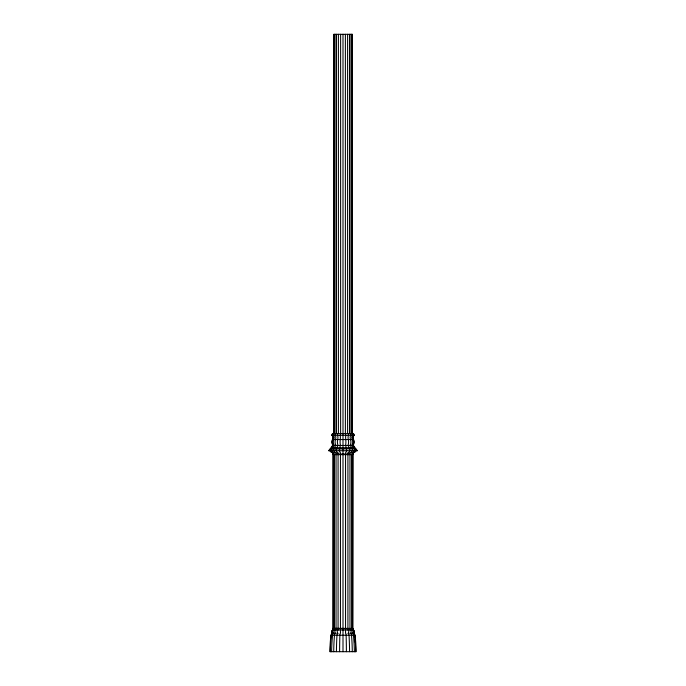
<?xml version="1.0" encoding="UTF-8"?>
<svg xmlns="http://www.w3.org/2000/svg" width="686" height="686" viewBox="0 0 686 686"><rect width="100%" height="100%" fill="white"/><g stroke="black" fill="none" stroke-linecap="round" stroke-linejoin="round"><path stroke-width="1.03" d="M332.882 633.315A2.127 2.127 0 0 0 331.158 634.481L330.815 636.359A161.87 161.87 0 0 0 329.863 651.7L356.137 651.7A161.87 161.87 0 0 0 355.185 636.359L354.842 634.481A2.127 2.127 0 0 0 353.119 633.315M330.249 448.781L355.494 448.481L357.449 450.719L328.551 450.719L330.249 448.781L355.76 448.747M333.164 452.777L333.164 628.796L333.027 628.325L353.119 628.513L352.578 628.719L352.836 452.777M353.101 628.573L332.882 628.513M339.261 450.719L339.939 447.735A3.087 0.797 -90 0 1 340.453 445.463A5.179 1.338 -90 0 1 340.11 442.016L340.119 441.39A5.179 1.338 -90 0 1 340.265 439.597L340.393 437.334A3.259 0.84 -90 0 0 340.299 436.245L340.453 433.638M352.853 433.638A1.312 1.312 0 0 1 354.165 434.95L353.444 436.245A3.259 3.259 0 0 0 353.076 437.334L353.564 439.597A5.179 5.179 0 0 1 354.13 441.39L354.165 442.016A5.179 5.179 0 0 1 352.853 445.463A3.087 3.087 0 0 1 354.842 447.735A1.012 1.012 0 0 0 355.494 448.481M335.771 450.719L336.749 448.481A1.012 0.506 -90 0 0 337.083 447.735A3.087 1.544 -90 0 1 338.078 445.463A5.179 2.59 -90 0 1 337.418 442.016L337.435 441.39A5.179 2.59 -90 0 1 337.718 439.597L337.966 437.334A3.259 1.629 -90 0 0 337.778 436.245L337.418 434.95A1.312 0.66 -90 0 1 338.078 433.638M330.506 448.481A1.012 1.012 0 0 0 331.158 447.735A3.087 3.087 0 0 1 333.147 445.463A5.179 5.179 0 0 1 331.835 442.016L331.87 441.39A5.179 5.179 0 0 1 332.436 439.597L332.924 437.334A3.259 3.259 0 0 0 332.556 436.245L331.835 434.95A1.312 1.312 0 0 1 333.147 433.638M332.779 450.719L334.168 448.481A1.012 0.712 -90 0 0 334.631 447.735A3.087 2.178 -90 0 1 336.037 445.463A5.179 3.662 -90 0 1 335.102 442.016L335.128 441.39A5.179 3.662 -90 0 1 335.531 439.597L335.874 437.334A3.259 2.307 -90 0 0 335.617 436.245L335.102 434.95A1.312 0.926 -90 0 1 336.037 433.638M330.489 450.719L332.178 448.481A1.012 0.875 -90 0 0 332.744 447.735A3.087 2.675 -90 0 1 334.468 445.463A5.179 4.485 -90 0 1 333.327 442.016L333.362 441.39A5.179 4.485 -90 0 1 333.85 439.597L334.279 437.334A3.259 2.821 -90 0 0 333.953 436.245L333.327 434.95A1.312 1.14 -90 0 1 334.468 433.638M329.04 450.719L330.926 448.481A1.012 0.978 -90 0 0 331.561 447.735A3.087 2.976 -90 0 1 333.482 445.463A5.179 5.008 -90 0 1 332.213 442.016L332.256 441.39A5.179 5.008 -90 0 1 332.796 439.597L333.267 437.334A3.259 3.147 -90 0 0 332.916 436.245L332.213 434.95A1.312 1.269 -90 0 1 333.482 433.638M353.033 628.676L332.924 628.633M333.062 454.012L333.147 454.655L352.853 454.655L353.016 454.046M335.917 452.709L336.037 454.003L349.963 454.003L350.083 452.709M332.976 452.709L332.487 453.343L332.976 453.978M353.024 453.978L353.513 453.343L353.024 452.709M353.024 630.005C353.753 628.427 353.136 628.942 352.518 630.022L333.482 630.022C332.864 628.933 332.247 628.419 332.976 630.005M336.037 454.003L336.037 628.316L335.565 629.371L336.037 630.022A1.638 1.158 -90 0 0 334.871 631.669A1.638 1.158 -90 0 0 336.037 633.307M352.853 628.316L352.853 454.655M331.835 435.318L354.165 435.318M332.461 439.555L353.539 439.555M333.147 445.463L352.853 445.463M331.158 447.735L354.842 447.735M332.899 628.453L353.101 628.453M330.944 635.253L355.056 635.253M333.087 628.307L333.147 454.655M349.963 454.003L349.963 628.316L350.435 629.371L349.963 630.022A1.638 1.158 -90 0 1 351.129 631.669A1.638 1.158 -90 0 1 349.963 633.307M345.547 433.638L345.701 436.245A3.259 0.84 -90 0 0 345.607 437.334L345.735 439.597A5.179 1.338 -90 0 1 345.881 441.39L345.89 442.016A5.179 1.338 -90 0 1 345.547 445.463A3.087 0.797 -90 0 1 346.061 447.735L346.739 450.719M356.96 450.719L355.134 448.49A1.012 0.978 -90 0 1 354.439 447.735A3.087 2.976 -90 0 0 352.518 445.463A5.179 5.008 -90 0 0 353.787 442.016L353.744 441.39A5.179 5.008 -90 0 0 353.204 439.597L352.733 437.334A3.259 3.147 -90 0 1 353.084 436.245L353.787 434.95A1.312 1.269 -90 0 0 352.518 433.638M355.511 450.719L353.822 448.481A1.012 0.875 -90 0 1 353.256 447.735A3.087 2.675 -90 0 0 351.532 445.463A5.179 4.485 -90 0 0 352.673 442.016L352.638 441.39A5.179 4.485 -90 0 0 352.15 439.597L351.721 437.334A3.259 2.821 -90 0 1 352.047 436.245L352.673 434.95A1.312 1.14 -90 0 0 351.532 433.638M353.221 450.719L351.832 448.481A1.012 0.712 -90 0 1 351.369 447.735A3.087 2.178 -90 0 0 349.963 445.463A5.179 3.662 -90 0 0 350.898 442.016L350.872 441.39A5.179 3.662 -90 0 0 350.469 439.597L350.126 437.334A3.259 2.307 -90 0 1 350.383 436.245L350.898 434.95A1.312 0.926 -90 0 0 349.963 433.638M350.229 450.719L349.251 448.481A1.012 0.506 -90 0 1 348.917 447.735A3.087 1.544 -90 0 0 347.922 445.463A5.179 2.59 -90 0 0 348.582 442.016L348.565 441.39A5.179 2.59 -90 0 0 348.282 439.597L348.034 437.334A3.259 1.629 -90 0 1 348.222 436.245L348.582 434.95A1.312 0.66 -90 0 0 347.922 433.638M351.884 34.3L351.884 433.638M350.966 34.3L350.966 433.638M349.5 34.3L349.5 433.638M347.596 34.3L347.596 433.638M345.384 34.3L345.384 433.638M343 34.3L343 651.7M340.616 34.3L340.616 433.638M338.404 34.3L338.404 433.638M336.5 34.3L336.5 433.638M335.034 34.3L335.034 433.638M334.116 34.3L334.116 433.638M355.691 651.7A161.87 156.357 90 0 0 354.773 636.359L354.439 634.481A2.127 2.058 -90 0 0 352.776 633.315M352.853 630.022A1.638 1.638 0 0 1 354.49 631.669A1.638 1.638 0 0 1 352.853 633.307M352.518 630.022A1.638 1.586 -90 0 1 354.105 631.669A1.638 1.586 -90 0 1 352.518 633.307M356.137 450.719A3.756 3.756 0 0 1 352.853 452.683A3.756 3.627 -90 0 0 355.691 450.719M354.379 651.7A161.87 140.184 90 0 0 353.556 636.359L353.256 634.481A2.127 1.844 -90 0 0 351.764 633.315M351.532 633.307A1.638 1.423 -90 0 0 352.956 631.669A1.638 1.423 -90 0 0 351.532 630.022L352.098 629.371L351.584 628.719L351.532 454.655L352.098 453.343L351.532 452.683A3.756 3.25 -90 0 0 354.379 450.719M352.287 651.7A161.87 114.459 90 0 0 351.618 636.359L351.369 634.481A2.127 1.509 -90 0 0 350.16 633.315M352.287 450.719A3.756 2.65 -90 0 1 349.963 452.683M349.568 651.7A161.87 80.939 90 0 0 349.097 636.359L348.917 634.481A2.127 1.063 -90 0 0 348.059 633.315M348.136 633.255A1.638 0.823 -90 0 0 348.737 631.454A1.638 0.823 -90 0 0 347.922 630.022L347.922 452.683A3.756 1.878 -90 0 0 349.568 450.719M346.396 651.7A161.87 41.897 90 0 0 346.156 636.359L346.061 634.481A2.127 0.549 -90 0 0 345.547 633.307L345.547 452.683A3.756 0.969 -90 0 0 346.396 450.719M339.604 651.7A161.87 41.897 -90 0 1 339.844 636.359L339.939 634.481A2.127 0.549 -90 0 1 340.453 633.307L340.453 452.683A3.756 0.969 -90 0 1 339.604 450.719M336.432 651.7A161.87 80.939 -90 0 1 336.903 636.359L337.083 634.481A2.127 1.063 -90 0 1 337.941 633.315M337.864 633.255A1.638 0.823 -90 0 1 337.263 631.454A1.638 0.823 -90 0 1 338.078 630.022L338.078 452.683A3.756 1.878 -90 0 1 336.432 450.719M333.713 651.7A161.87 114.459 90 0 1 334.382 636.359L334.631 634.481A2.127 1.509 -90 0 1 335.84 633.315M336.037 452.683A3.756 2.65 -90 0 1 333.713 450.719M331.621 651.7A161.87 140.184 90 0 1 332.444 636.359L332.744 634.481A2.127 1.844 -90 0 1 334.236 633.315M334.468 633.307A1.638 1.423 -90 0 1 333.044 631.669A1.638 1.423 -90 0 1 334.468 630.022L333.902 629.371L334.468 628.316L334.468 454.655L333.902 453.343L334.468 452.683A3.756 3.25 -90 0 1 331.621 450.719M330.309 651.7A161.87 156.357 -90 0 1 331.227 636.359L331.561 634.481A2.127 2.058 -90 0 1 333.225 633.315M333.482 633.307A1.638 1.586 -90 0 1 331.895 631.669A1.638 1.586 -90 0 1 333.482 630.022M330.309 450.719A3.756 3.627 -90 0 0 333.164 452.674A3.756 3.756 0 0 1 329.863 450.719M333.147 633.307A1.638 1.638 0 0 1 331.51 631.669A1.638 1.638 0 0 1 333.147 630.022M355.065 639.421A161.87 156.357 -90 0 1 355.305 642.482M352.192 34.3L333.808 34.3L333.808 433.638L352.192 433.638L352.192 34.3"/></g></svg>
